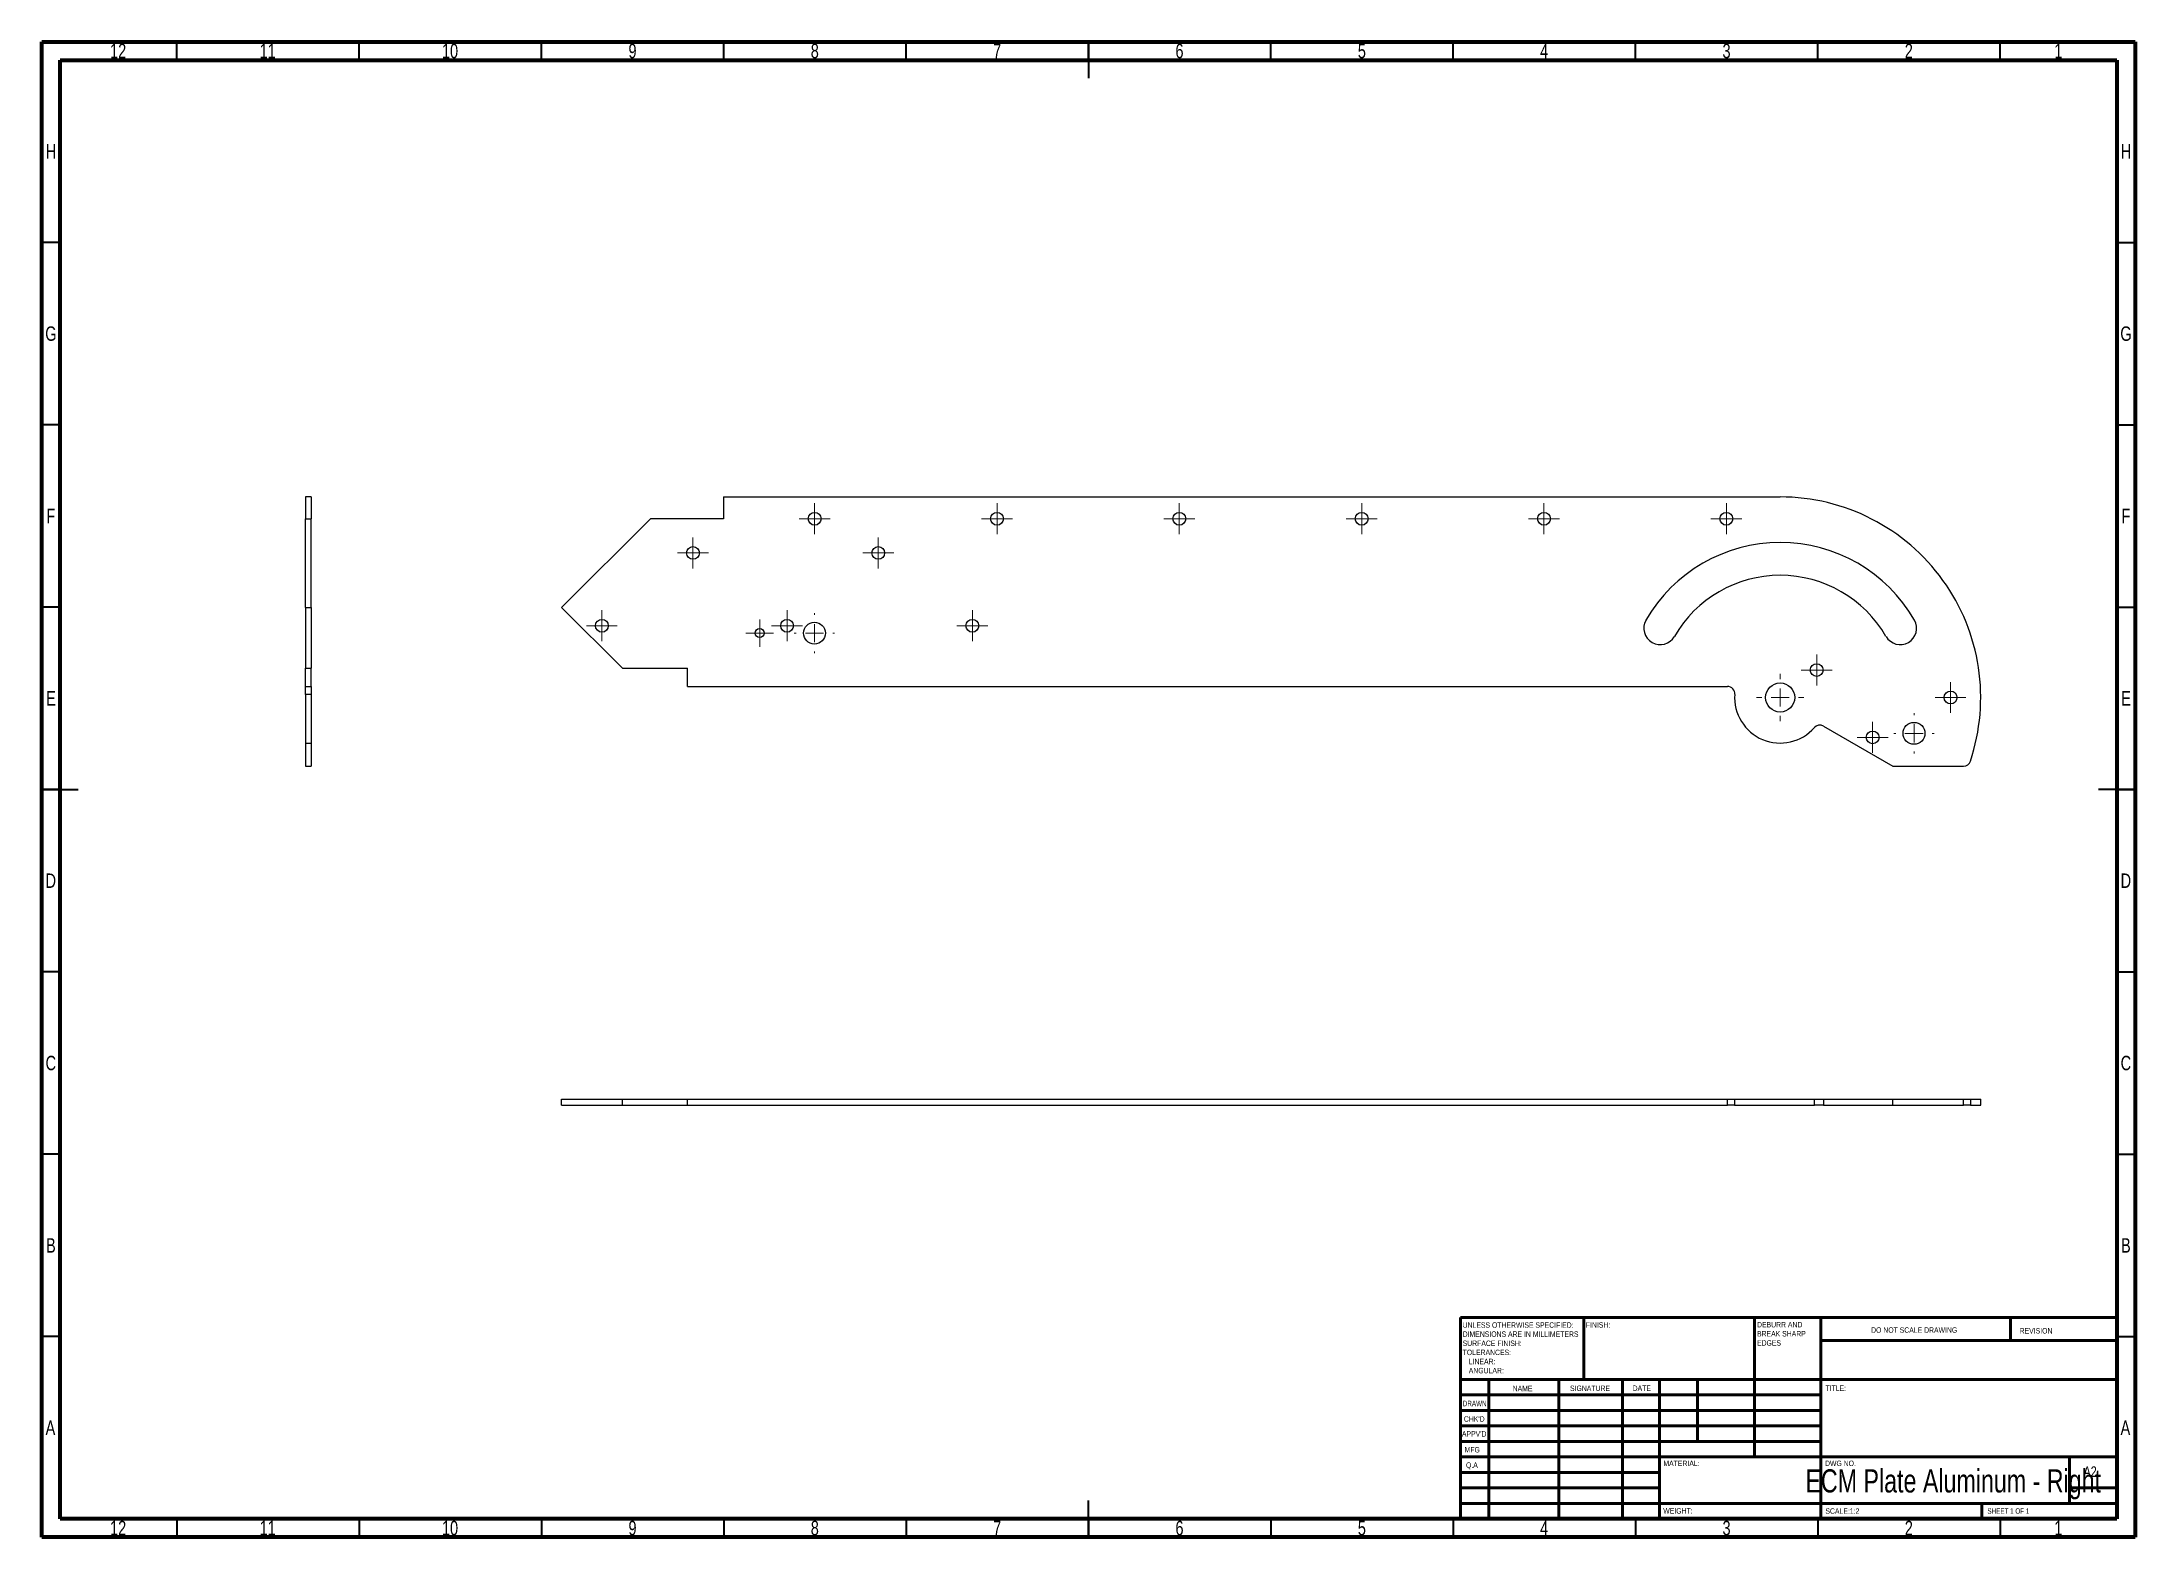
# Model space of a CAD drawing. Header units: inches. Extents: x 0.6 to 23.2, y 0.2 to 16.3.
import ezdxf

# ---------------------------------------------------------------- set-up
doc = ezdxf.new("R2010")
doc.units = ezdxf.units.IN
doc.header["$MEASUREMENT"] = 0
doc.styles.add('SLDTEXTSTYLE0', font='TXT', dxfattribs={"width": 0.75})
doc.styles.add('SLDTEXTSTYLE1', font='TXT', dxfattribs={"width": 0.686449})
doc.styles.add('SLDTEXTSTYLE2', font='TXT', dxfattribs={"width": 0.6875})

# ---------------------------------------------------------------- blocks, each defined once
blk = doc.blocks.new('SW_NOTE_0')
at = {"color": 0, "linetype": 'Continuous', "lineweight": 0, "attachment_point": 1, "style": 'SLDTEXTSTYLE0'}
for s, insert, char_height in [('UNLESS OTHERWISE SPECIFIED:', (0, 0.076), 0.05906), ('TOLERANCES:', (0, -0.219), 0.05906), ('SURFACE FINISH:', (0, -0.121), 0.05906), ('DIMENSIONS ARE IN MILLIMETERS', (0, -0.022), 0.05906), ('ANGULAR:', (0.066, -0.416), 0.0591), ('LINEAR:', (0.066, -0.318), 0.0591)]:
    blk.add_mtext(s, dxfattribs=dict(at, insert=insert, char_height=char_height))
blk = doc.blocks.new('SW_NOTE_1')
at = {"color": 0, "linetype": 'Continuous', "lineweight": 0, "attachment_point": 1, "style": 'SLDTEXTSTYLE0'}
for s, insert, char_height in [('DEBURR AND', (0, 0.076), 0.0591), ('BREAK SHARP', (0, -0.022), 0.05906), ('EDGES', (0, -0.121), 0.0591)]:
    blk.add_mtext(s, dxfattribs=dict(at, insert=insert, char_height=char_height))
blk = doc.blocks.new('SW_CENTERMARKSYMBOL_0')
at = {"color": 0, "linetype": 'Continuous', "lineweight": 0}
for p, q in [((0, 0.197), (0, 0.256)), ((-0.197, 0), (-0.256, 0)), ((0, 0), (-0.098, 0)), ((0, 0), (0, 0.098)), ((0, 0), (0, -0.098)), ((0, 0), (0.098, 0)), ((0.197, 0), (0.256, 0)), ((0, -0.197), (0, -0.256))]:
    blk.add_line(p, q, dxfattribs=at)
blk = doc.blocks.new('SW_CENTERMARKSYMBOL_1')
at = {"color": 0, "linetype": 'Continuous', "lineweight": 0}
for p, q in [((-0.197, 0), (-0.217, 0)), ((0, 0), (-0.098, 0)), ((0, 0.197), (0, 0.217)), ((0, 0), (0, 0.098)), ((0, 0), (0, -0.098)), ((0, 0), (0.098, 0)), ((0.197, 0), (0.217, 0)), ((0, -0.197), (0, -0.217))]:
    blk.add_line(p, q, dxfattribs=at)
blk = doc.blocks.new('SW_CENTERMARKSYMBOL_2')
at = {"color": 0, "linetype": 'Continuous', "lineweight": 0}
for p, q in [((-0.098, 0), (-0.167, 0)), ((0, 0), (-0.098, 0)), ((0, 0.098), (0, 0.167)), ((0, 0), (0, 0.098)), ((0, 0), (0, -0.098)), ((0, 0), (0.098, 0)), ((0.098, 0), (0.167, 0)), ((0, -0.098), (0, -0.167))]:
    blk.add_line(p, q, dxfattribs=at)
blk = doc.blocks.new('SW_CENTERMARKSYMBOL_3')
at = {"color": 0, "linetype": 'Continuous', "lineweight": 0}
for p, q in [((-0.098, 0), (-0.167, 0)), ((0, 0), (-0.098, 0)), ((0, 0.098), (0, 0.167)), ((0, 0), (0, 0.098)), ((0, 0), (0, -0.098)), ((0, 0), (0.098, 0)), ((0.098, 0), (0.167, 0)), ((0, -0.098), (0, -0.167))]:
    blk.add_line(p, q, dxfattribs=at)
blk = doc.blocks.new('SW_CENTERMARKSYMBOL_4')
at = {"color": 0, "linetype": 'Continuous', "lineweight": 0}
for p, q in [((-0.098, 0), (-0.167, 0)), ((0, 0), (-0.098, 0)), ((0, 0.098), (0, 0.167)), ((0, 0), (0, 0.098)), ((0, 0), (0, -0.098)), ((0, 0), (0.098, 0)), ((0.098, 0), (0.167, 0)), ((0, -0.098), (0, -0.167))]:
    blk.add_line(p, q, dxfattribs=at)
blk = doc.blocks.new('SW_CENTERMARKSYMBOL_5')
at = {"color": 0, "linetype": 'Continuous', "lineweight": 0}
for p, q in [((-0.098, 0), (-0.167, 0)), ((0, 0), (-0.098, 0)), ((0, 0.098), (0, 0.167)), ((0, 0), (0, 0.098)), ((0, 0), (0, -0.098)), ((0, 0), (0.098, 0)), ((0.098, 0), (0.167, 0)), ((0, -0.098), (0, -0.167))]:
    blk.add_line(p, q, dxfattribs=at)
blk = doc.blocks.new('SW_CENTERMARKSYMBOL_6')
at = {"color": 0, "linetype": 'Continuous', "lineweight": 0}
for p, q in [((-0.098, 0), (-0.167, 0)), ((0, 0), (-0.098, 0)), ((0, 0.098), (0, 0.167)), ((0, 0), (0, 0.098)), ((0, 0), (0, -0.098)), ((0, 0), (0.098, 0)), ((0.098, 0), (0.167, 0)), ((0, -0.098), (0, -0.167))]:
    blk.add_line(p, q, dxfattribs=at)
blk = doc.blocks.new('SW_CENTERMARKSYMBOL_7')
at = {"color": 0, "linetype": 'Continuous', "lineweight": 0}
for p, q in [((-0.197, 0), (-0.217, 0)), ((0, 0), (-0.098, 0)), ((0, 0.197), (0, 0.217)), ((0, 0), (0, 0.098)), ((0, 0), (0, -0.098)), ((0, 0), (0.098, 0)), ((0.197, 0), (0.217, 0)), ((0, -0.197), (0, -0.217))]:
    blk.add_line(p, q, dxfattribs=at)
blk = doc.blocks.new('SW_CENTERMARKSYMBOL_8')
at = {"color": 0, "linetype": 'Continuous', "lineweight": 0}
for p, q in [((-0.098, 0), (-0.148, 0)), ((0, 0), (-0.098, 0)), ((0, 0.098), (0, 0.148)), ((0, 0), (0, 0.098)), ((0, 0), (0, -0.098)), ((0, 0), (0.098, 0)), ((0.098, 0), (0.148, 0)), ((0, -0.098), (0, -0.148))]:
    blk.add_line(p, q, dxfattribs=at)
blk = doc.blocks.new('SW_CENTERMARKSYMBOL_9')
at = {"color": 0, "linetype": 'Continuous', "lineweight": 0}
for p, q in [((-0.098, 0), (-0.167, 0)), ((0, 0), (-0.098, 0)), ((0, 0.098), (0, 0.167)), ((0, 0), (0, 0.098)), ((0, 0), (0, -0.098)), ((0, 0), (0.098, 0)), ((0.098, 0), (0.167, 0)), ((0, -0.098), (0, -0.167))]:
    blk.add_line(p, q, dxfattribs=at)
blk = doc.blocks.new('SW_CENTERMARKSYMBOL_10')
at = {"color": 0, "linetype": 'Continuous', "lineweight": 0}
for p, q in [((-0.098, 0), (-0.167, 0)), ((0, 0), (-0.098, 0)), ((0, 0.098), (0, 0.167)), ((0, 0), (0, 0.098)), ((0, 0), (0, -0.098)), ((0, 0), (0.098, 0)), ((0.098, 0), (0.167, 0)), ((0, -0.098), (0, -0.167))]:
    blk.add_line(p, q, dxfattribs=at)
blk = doc.blocks.new('SW_CENTERMARKSYMBOL_11')
at = {"color": 0, "linetype": 'Continuous', "lineweight": 0}
for p, q in [((-0.098, 0), (-0.167, 0)), ((0, 0), (-0.098, 0)), ((0, 0.098), (0, 0.167)), ((0, 0), (0, 0.098)), ((0, 0), (0, -0.098)), ((0, 0), (0.098, 0)), ((0.098, 0), (0.167, 0)), ((0, -0.098), (0, -0.167))]:
    blk.add_line(p, q, dxfattribs=at)
blk = doc.blocks.new('SW_CENTERMARKSYMBOL_12')
at = {"color": 0, "linetype": 'Continuous', "lineweight": 0}
for p, q in [((-0.098, 0), (-0.167, 0)), ((0, 0), (-0.098, 0)), ((0, 0.098), (0, 0.167)), ((0, 0), (0, 0.098)), ((0, 0), (0, -0.098)), ((0, 0), (0.098, 0)), ((0.098, 0), (0.167, 0)), ((0, -0.098), (0, -0.167))]:
    blk.add_line(p, q, dxfattribs=at)
blk = doc.blocks.new('SW_CENTERMARKSYMBOL_13')
at = {"color": 0, "linetype": 'Continuous', "lineweight": 0}
for p, q in [((-0.098, 0), (-0.167, 0)), ((0, 0), (-0.098, 0)), ((0, 0.098), (0, 0.167)), ((0, 0), (0, 0.098)), ((0, 0), (0, -0.098)), ((0, 0), (0.098, 0)), ((0.098, 0), (0.167, 0)), ((0, -0.098), (0, -0.167))]:
    blk.add_line(p, q, dxfattribs=at)
blk = doc.blocks.new('SW_CENTERMARKSYMBOL_14')
at = {"color": 0, "linetype": 'Continuous', "lineweight": 0}
for p, q in [((-0.098, 0), (-0.167, 0)), ((0, 0), (-0.098, 0)), ((0, 0.098), (0, 0.167)), ((0, 0), (0, 0.098)), ((0, 0), (0, -0.098)), ((0, 0), (0.098, 0)), ((0.098, 0), (0.167, 0)), ((0, -0.098), (0, -0.167))]:
    blk.add_line(p, q, dxfattribs=at)
blk = doc.blocks.new('SW_CENTERMARKSYMBOL_15')
at = {"color": 0, "linetype": 'Continuous', "lineweight": 0}
for p, q in [((-0.098, 0), (-0.167, 0)), ((0, 0), (-0.098, 0)), ((0, 0.098), (0, 0.167)), ((0, 0), (0, 0.098)), ((0, 0), (0, -0.098)), ((0, 0), (0.098, 0)), ((0.098, 0), (0.167, 0)), ((0, -0.098), (0, -0.167))]:
    blk.add_line(p, q, dxfattribs=at)
blk = doc.blocks.new('SW_CENTERMARKSYMBOL_16')
at = {"color": 0, "linetype": 'Continuous', "lineweight": 0}
for p, q in [((-0.098, 0), (-0.167, 0)), ((0, 0), (-0.098, 0)), ((0, 0.098), (0, 0.167)), ((0, 0), (0, 0.098)), ((0, 0), (0, -0.098)), ((0, 0), (0.098, 0)), ((0.098, 0), (0.167, 0)), ((0, -0.098), (0, -0.167))]:
    blk.add_line(p, q, dxfattribs=at)
blk = doc.blocks.new('SW_CENTERMARKSYMBOL_17')
at = {"color": 0, "linetype": 'Continuous', "lineweight": 0}
for p, q in [((-0.098, 0), (-0.167, 0)), ((0, 0), (-0.098, 0)), ((0, 0.098), (0, 0.167)), ((0, 0), (0, 0.098)), ((0, 0), (0, -0.098)), ((0, 0), (0.098, 0)), ((0.098, 0), (0.167, 0)), ((0, -0.098), (0, -0.167))]:
    blk.add_line(p, q, dxfattribs=at)

msp = doc.modelspace()

# ---------------------------------------------------------------- linework, layer by layer
at = {"color": 7, "linetype": 'Continuous', "lineweight": 70}
for p, q in [((0.591, 0.197), (0.591, 16.339)), ((0.591, 16.339), (23.189, 16.339)), ((23.189, 16.339), (23.189, 0.197)), ((0.787, 0.394), (0.787, 16.142)), ((0.787, 16.142), (22.992, 16.142)), ((22.992, 16.142), (22.992, 0.394)), ((22.992, 0.394), (0.787, 0.394)), ((23.189, 0.197), (0.591, 0.197))]:
    msp.add_line(p, q, dxfattribs=at)
at = {"color": 7, "linetype": 'Continuous', "lineweight": 35}
for p, q in [((2.047, 16.142), (2.047, 16.339)), ((4.016, 16.142), (4.016, 16.339)), ((5.984, 16.142), (5.984, 16.339)), ((7.953, 16.142), (7.953, 16.339)), ((9.921, 16.142), (9.921, 16.339)), ((11.89, 16.339), (11.89, 15.945)), ((11.89, 16.142), (11.89, 16.339)), ((13.858, 16.142), (13.858, 16.339)), ((15.827, 16.142), (15.827, 16.339)), ((17.795, 16.142), (17.795, 16.339)), ((19.764, 16.142), (19.764, 16.339)), ((21.732, 16.142), (21.732, 16.339)), ((0.787, 14.173), (0.591, 14.173)), ((22.992, 14.173), (23.189, 14.173)), ((0.787, 12.205), (0.591, 12.205)), ((22.992, 12.205), (23.189, 12.205)), ((0.787, 10.236), (0.591, 10.236)), ((22.992, 10.236), (23.189, 10.236)), ((0.591, 8.268), (0.984, 8.268)), ((0.787, 8.268), (0.591, 8.268)), ((23.189, 8.268), (22.795, 8.268)), ((22.992, 8.268), (23.189, 8.268)), ((0.787, 6.299), (0.591, 6.299)), ((22.992, 6.299), (23.189, 6.299)), ((0.787, 4.331), (0.591, 4.331)), ((22.992, 4.331), (23.189, 4.331)), ((0.787, 2.362), (0.591, 2.362)), ((22.992, 2.362), (23.189, 2.362)), ((11.89, 0.197), (11.89, 0.591)), ((2.047, 0.394), (2.047, 0.197)), ((4.016, 0.394), (4.016, 0.197)), ((5.984, 0.394), (5.984, 0.197)), ((7.953, 0.394), (7.953, 0.197)), ((9.921, 0.394), (9.921, 0.197)), ((11.89, 0.394), (11.89, 0.197)), ((13.858, 0.394), (13.858, 0.197)), ((15.827, 0.394), (15.827, 0.197)), ((17.795, 0.394), (17.795, 0.197)), ((19.764, 0.394), (19.764, 0.197)), ((21.732, 0.394), (21.732, 0.197))]:
    msp.add_line(p, q, dxfattribs=at)
at = {"color": 7, "linetype": 'Continuous', "lineweight": 25}
for p, q in [((3.498, 11.427), (3.436, 11.427)), ((3.436, 11.427), (3.436, 11.19)), ((3.498, 11.427), (3.498, 11.19)), ((7.949, 11.427), (7.949, 11.19)), ((7.949, 11.427), (19.357, 11.427)), ((3.436, 10.231), (3.436, 11.19)), ((3.436, 11.19), (3.498, 11.19)), ((3.498, 10.231), (3.498, 11.19)), ((6.202, 10.231), (7.161, 11.19)), ((7.949, 11.19), (7.161, 11.19)), ((3.436, 10.231), (3.498, 10.231)), ((3.436, 10.231), (3.436, 9.576)), ((3.498, 10.231), (3.498, 9.576)), ((6.202, 10.231), (6.858, 9.576)), ((3.436, 9.576), (3.498, 9.576)), ((3.436, 9.379), (3.436, 9.576)), ((3.498, 9.379), (3.498, 9.576)), ((6.858, 9.576), (7.562, 9.576)), ((7.562, 9.379), (7.562, 9.576)), ((3.436, 9.379), (3.498, 9.379)), ((3.436, 9.295), (3.436, 9.379)), ((3.498, 9.295), (3.436, 9.295)), ((3.436, 9.295), (3.436, 8.769)), ((3.498, 9.379), (3.498, 9.295)), ((3.498, 9.295), (3.498, 8.769)), ((7.562, 9.379), (18.788, 9.379)), ((19.825, 8.952), (20.574, 8.52)), ((3.436, 8.769), (3.498, 8.769)), ((3.436, 8.769), (3.436, 8.52)), ((3.498, 8.769), (3.498, 8.52)), ((3.436, 8.52), (3.498, 8.52)), ((20.574, 8.52), (21.336, 8.52)), ((6.202, 4.86), (6.202, 4.923)), ((6.202, 4.923), (6.858, 4.923)), ((6.202, 4.86), (6.858, 4.86)), ((6.858, 4.86), (6.858, 4.923)), ((6.858, 4.923), (7.562, 4.923)), ((6.858, 4.86), (7.562, 4.86)), ((7.562, 4.86), (7.562, 4.923)), ((7.562, 4.923), (18.788, 4.923)), ((7.562, 4.86), (18.788, 4.86)), ((18.788, 4.86), (18.788, 4.923)), ((18.788, 4.923), (18.865, 4.923)), ((18.865, 4.86), (18.788, 4.86)), ((18.865, 4.923), (18.865, 4.86)), ((18.865, 4.923), (19.726, 4.923)), ((18.865, 4.86), (19.726, 4.86)), ((19.726, 4.86), (19.726, 4.923)), ((19.726, 4.923), (19.825, 4.923)), ((19.825, 4.86), (19.726, 4.86)), ((19.825, 4.923), (19.825, 4.86)), ((19.825, 4.923), (20.574, 4.923)), ((19.825, 4.86), (20.574, 4.86)), ((20.574, 4.86), (20.574, 4.923)), ((20.574, 4.923), (21.336, 4.923)), ((20.574, 4.86), (21.336, 4.86)), ((21.336, 4.86), (21.336, 4.923)), ((21.336, 4.923), (21.41, 4.923)), ((21.41, 4.86), (21.336, 4.86)), ((21.41, 4.923), (21.41, 4.86)), ((21.41, 4.923), (21.523, 4.923)), ((21.41, 4.86), (21.523, 4.86)), ((21.523, 4.86), (21.523, 4.923))]:
    msp.add_line(p, q, dxfattribs=at)
at = {"color": 7, "linetype": 'Continuous', "lineweight": 50}
for p, q in [((15.906, 2.569), (22.992, 2.569)), ((15.906, 2.569), (15.906, 0.394)), ((17.236, 1.9), (17.236, 2.569)), ((19.079, 2.569), (19.079, 1.063)), ((19.795, 2.569), (19.795, 0.394)), ((21.843, 2.318), (21.843, 2.569)), ((22.992, 2.318), (19.795, 2.318)), ((22.992, 1.9), (15.906, 1.9)), ((16.213, 1.9), (16.213, 0.394)), ((16.968, 1.9), (16.968, 0.394)), ((17.654, 1.9), (17.654, 0.394)), ((18.055, 0.394), (18.055, 1.9)), ((18.465, 1.23), (18.465, 1.9)), ((19.795, 1.732), (15.906, 1.732)), ((19.795, 1.565), (15.906, 1.565)), ((19.795, 1.398), (15.906, 1.398)), ((19.795, 1.23), (15.906, 1.23)), ((18.055, 1.063), (15.906, 1.063)), ((18.055, 1.063), (22.992, 1.063)), ((22.48, 0.561), (22.48, 1.063)), ((18.055, 0.896), (15.906, 0.896)), ((18.055, 0.728), (15.906, 0.728)), ((22.992, 0.728), (22.48, 0.728)), ((15.906, 0.561), (22.992, 0.561)), ((21.535, 0.394), (21.535, 0.561))]:
    msp.add_line(p, q, dxfattribs=at)
at = {"color": 7, "linetype": 'Continuous', "lineweight": 25}
for centre, radius in [((8.933, 11.19), 0.0689), ((10.902, 11.19), 0.0689), ((12.87, 11.19), 0.0689), ((14.839, 11.19), 0.0689), ((16.807, 11.19), 0.0689), ((18.776, 11.19), 0.0689), ((7.62, 10.822), 0.0689), ((9.62, 10.822), 0.0689), ((6.636, 10.035), 0.0689), ((8.34, 9.956), 0.0492), ((8.636, 10.035), 0.0689), ((8.931, 9.956), 0.118), ((10.636, 10.035), 0.0689), ((19.751, 9.557), 0.0689), ((19.357, 9.261), 0.157), ((21.196, 9.261), 0.0689), ((20.355, 8.83), 0.0689), ((20.802, 8.874), 0.118)]:
    msp.add_circle(centre, radius, dxfattribs=at)
for centre, radius, start, end in [((19.357, 9.261), 2.165, 341.4795, 90), ((19.357, 9.261), 1.673, 30, 150), ((19.357, 9.261), 1.319, 30, 150), ((18.062, 10.009), 0.177, 150, 330), ((20.653, 10.009), 0.177, 210, 30), ((18.788, 9.301), 0.0787, 356.0454, 90), ((19.357, 9.261), 0.492, 176.0454, 318.6174), ((19.785, 8.884), 0.0787, 59.9977, 138.6174), ((21.336, 8.598), 0.0787, 270, 341.4795)]:
    msp.add_arc(centre, radius, start, end, dxfattribs=at)

# ---------------------------------------------------------------- block references
at = {"color": 7, "linetype": 'Continuous', "lineweight": 0}
for name, p in [('SW_CENTERMARKSYMBOL_12', (8.933, 11.19)), ('SW_CENTERMARKSYMBOL_17', (10.902, 11.19)), ('SW_CENTERMARKSYMBOL_16', (12.87, 11.19)), ('SW_CENTERMARKSYMBOL_15', (14.839, 11.19)), ('SW_CENTERMARKSYMBOL_14', (16.807, 11.19)), ('SW_CENTERMARKSYMBOL_13', (18.776, 11.19)), ('SW_CENTERMARKSYMBOL_3', (7.62, 10.822)), ('SW_CENTERMARKSYMBOL_4', (9.62, 10.822)), ('SW_CENTERMARKSYMBOL_2', (6.636, 10.035)), ('SW_CENTERMARKSYMBOL_5', (8.636, 10.035)), ('SW_CENTERMARKSYMBOL_7', (8.931, 9.956)), ('SW_CENTERMARKSYMBOL_6', (10.636, 10.035)), ('SW_CENTERMARKSYMBOL_8', (8.34, 9.956)), ('SW_CENTERMARKSYMBOL_9', (19.751, 9.557)), ('SW_CENTERMARKSYMBOL_0', (19.357, 9.261)), ('SW_CENTERMARKSYMBOL_10', (21.196, 9.261)), ('SW_CENTERMARKSYMBOL_1', (20.802, 8.874)), ('SW_CENTERMARKSYMBOL_11', (20.355, 8.83)), ('SW_NOTE_0', (15.929, 2.44)), ('SW_NOTE_1', (19.107, 2.444))]:
    msp.add_blockref(name, p, dxfattribs=at)

# ---------------------------------------------------------------- texts
for s, insert, char_height, attachment_point, style in [('12', (1.414, 16.318), 0.1562, 2, 'SLDTEXTSTYLE0'), ('11', (3.028, 16.318), 0.1562, 2, 'SLDTEXTSTYLE0'), ('10', (4.997, 16.318), 0.1562, 2, 'SLDTEXTSTYLE0'), ('9', (6.967, 16.318), 0.156, 2, 'SLDTEXTSTYLE0'), ('8', (8.935, 16.318), 0.156, 2, 'SLDTEXTSTYLE0'), ('7', (10.904, 16.318), 0.156, 2, 'SLDTEXTSTYLE0'), ('6', (12.872, 16.318), 0.156, 2, 'SLDTEXTSTYLE0'), ('5', (14.841, 16.318), 0.156, 2, 'SLDTEXTSTYLE0'), ('4', (16.809, 16.318), 0.156, 2, 'SLDTEXTSTYLE0'), ('3', (18.778, 16.318), 0.156, 2, 'SLDTEXTSTYLE0'), ('2', (20.746, 16.318), 0.156, 2, 'SLDTEXTSTYLE0'), ('1', (22.361, 16.318), 0.156, 2, 'SLDTEXTSTYLE0'), ('H', (0.689, 15.235), 0.156, 2, 'SLDTEXTSTYLE0'), ('H', (23.09, 15.235), 0.156, 2, 'SLDTEXTSTYLE0'), ('G', (0.688, 13.267), 0.156, 2, 'SLDTEXTSTYLE0'), ('G', (23.09, 13.267), 0.156, 2, 'SLDTEXTSTYLE0'), ('F', (0.687, 11.298), 0.156, 2, 'SLDTEXTSTYLE0'), ('F', (23.089, 11.298), 0.156, 2, 'SLDTEXTSTYLE0'), ('E', (0.689, 9.33), 0.156, 2, 'SLDTEXTSTYLE0'), ('E', (23.091, 9.33), 0.156, 2, 'SLDTEXTSTYLE0'), ('D', (0.687, 7.361), 0.156, 2, 'SLDTEXTSTYLE0'), ('D', (23.089, 7.361), 0.156, 2, 'SLDTEXTSTYLE0'), ('C', (0.687, 5.393), 0.156, 2, 'SLDTEXTSTYLE0'), ('C', (23.089, 5.393), 0.156, 2, 'SLDTEXTSTYLE0'), ('B', (0.688, 3.424), 0.156, 2, 'SLDTEXTSTYLE0'), ('B', (23.089, 3.424), 0.156, 2, 'SLDTEXTSTYLE0'), ('FINISH:', (17.259, 2.517), 0.0591, 1, 'SLDTEXTSTYLE0'), ('DO NOT SCALE DRAWING', (20.339, 2.462), 0.05906, 1, 'SLDTEXTSTYLE0'), ('REVISION', (21.942, 2.454), 0.0591, 1, 'SLDTEXTSTYLE0'), ('NAME', (16.469, 1.831), 0.0591, 1, 'SLDTEXTSTYLE0'), ('SIGNATURE', (17.088, 1.833), 0.0591, 1, 'SLDTEXTSTYLE0'), ('DATE', (17.764, 1.834), 0.0591, 1, 'SLDTEXTSTYLE0'), ('TITLE:', (19.846, 1.834), 0.0591, 1, 'SLDTEXTSTYLE0'), ('DRAWN', (15.931, 1.669), 0.0591, 1, 'SLDTEXTSTYLE1'), ('A', (0.683, 1.456), 0.156, 2, 'SLDTEXTSTYLE0'), ("CHK'D", (15.942, 1.502), 0.0591, 1, 'SLDTEXTSTYLE0'), ('A', (23.084, 1.456), 0.156, 2, 'SLDTEXTSTYLE0'), ("APPV'D", (15.921, 1.341), 0.0591, 1, 'SLDTEXTSTYLE0'), ('MFG', (15.95, 1.17), 0.0591, 1, 'SLDTEXTSTYLE0'), ('Q.A', (15.965, 1.004), 0.0591, 1, 'SLDTEXTSTYLE0'), ('MATERIAL:', (18.096, 1.023), 0.0591, 1, 'SLDTEXTSTYLE0'), ('ECM Plate Aluminum - Right', (21.225, 0.929), 0.25, 2, 'SLDTEXTSTYLE0'), ('DWG NO.', (19.841, 1.023), 0.0591, 1, 'SLDTEXTSTYLE0'), ('A2', (22.633, 0.961), 0.1146, 1, 'SLDTEXTSTYLE0'), ('WEIGHT:', (18.095, 0.51), 0.059, 1, 'SLDTEXTSTYLE0'), ('SCALE:1:2', (19.845, 0.508), 0.0591, 1, 'SLDTEXTSTYLE0'), ('SHEET 1 OF 1', (21.594, 0.508), 0.05906, 1, 'SLDTEXTSTYLE2'), ('12', (1.414, 0.373), 0.1562, 2, 'SLDTEXTSTYLE0'), ('11', (3.028, 0.373), 0.1562, 2, 'SLDTEXTSTYLE0'), ('10', (4.997, 0.373), 0.1562, 2, 'SLDTEXTSTYLE0'), ('9', (6.967, 0.373), 0.156, 2, 'SLDTEXTSTYLE0'), ('8', (8.935, 0.373), 0.156, 2, 'SLDTEXTSTYLE0'), ('7', (10.904, 0.373), 0.156, 2, 'SLDTEXTSTYLE0'), ('6', (12.872, 0.373), 0.156, 2, 'SLDTEXTSTYLE0'), ('5', (14.841, 0.373), 0.156, 2, 'SLDTEXTSTYLE0'), ('4', (16.809, 0.373), 0.156, 2, 'SLDTEXTSTYLE0'), ('3', (18.778, 0.373), 0.156, 2, 'SLDTEXTSTYLE0'), ('2', (20.746, 0.373), 0.156, 2, 'SLDTEXTSTYLE0'), ('1', (22.361, 0.373), 0.156, 2, 'SLDTEXTSTYLE0')]:
    msp.add_mtext(s, dxfattribs=dict(at, insert=insert, char_height=char_height, attachment_point=attachment_point, style=style))

doc.saveas('drawing.dxf')
